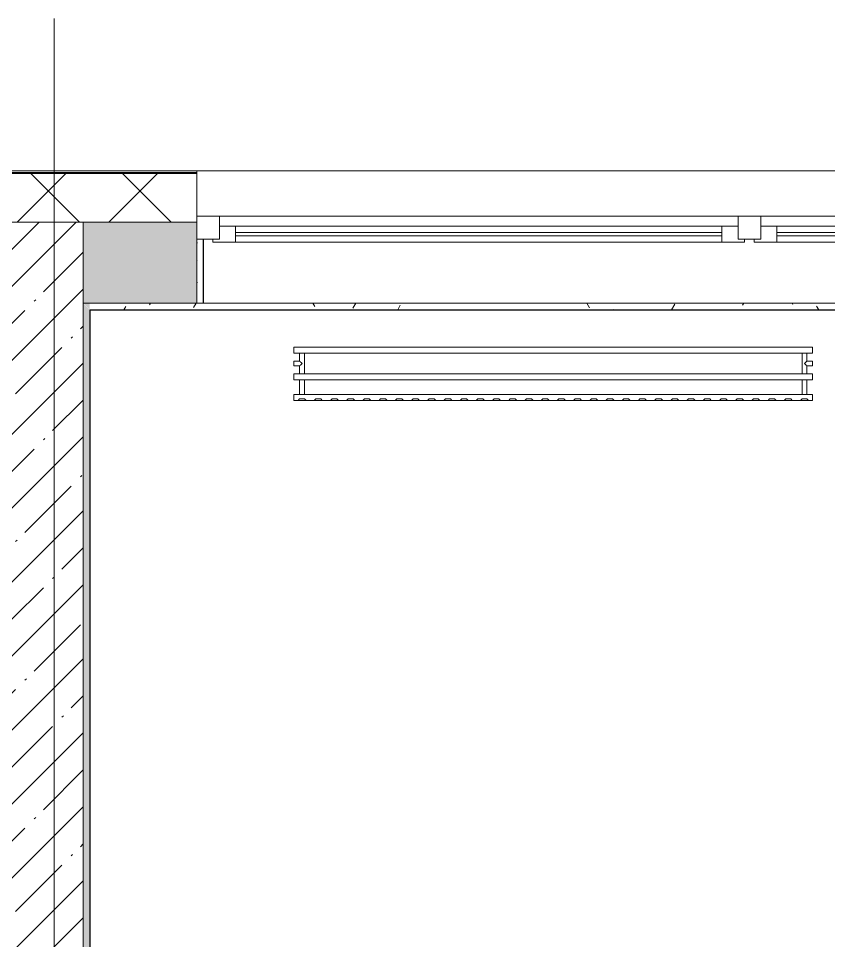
# Model space of a CAD drawing. Header units: millimetres. Extents: x -1113 to 415037, y -3642 to 354837.
# Drawn here: x 389827 to 392327, y 19184 to 22028 of the extents above; entities that cross this region are included whole.
import ezdxf

# ---------------------------------------------------------------- set-up
doc = ezdxf.new("R2010")
doc.units = ezdxf.units.MM
for name, color, linetype, lineweight in [('A-AREA-BNDY', 7, 'Continuous', 5), ('A-FLOR', 7, 'Continuous', 9), ('A-GLAZ', 7, 'Continuous', 9), ('A-GLAZ-1', 7, 'Continuous', 5), ('A-WALL', 7, 'Continuous', 5), ('I-WALL', 7, 'Continuous', 5), ('Оси', 7, 'Continuous', 9)]:
    doc.layers.add(name, color=color, linetype=linetype, lineweight=lineweight)
for name, color, linetype, lineweight, true_color in [('A-WALL-1', 9, 'Continuous', 5, 0x808080), ('A-WALL-FNSH-1', 9, 'Continuous', 5, 0x808080), ('M-EQPM-1', 7, 'Continuous', 9, 0xb2b2b2)]:
    doc.layers.add(name, color=color, linetype=linetype, lineweight=lineweight, true_color=true_color)
pattern_1 = [(45, (289227.4, 1e-08), (-114.04925, 114.04925), []), (45, (289341.45, 1e-08), (-114.04925, 114.04925), [201.612, -40.322, 6.706, -33.617])]
pattern_2 = [(0, (289227.4, 1e-08), (243.84, 60.96), [20.117, -162.763, 20.117, -162.763, -975.36]), (0, (289227.4, 1e-08), (243.84, 60.96), [-365.76, 20.117, -345.643, 20.117, -162.763, -426.72]), (0, (289227.4, 1e-08), (243.84, 60.96), [-914.4, 20.117, -101.803, 20.117, -284.683]), (120, (289318.84, 30.48), (-174.71291, 180.691634), [20.117, -162.763, 20.117, -162.763, -975.36]), (120, (289318.84, 30.48), (-174.71291, 180.691634), [-365.76, 20.117, -345.643, 20.117, -162.763, -426.72]), (120, (289318.84, 30.48), (-174.71291, 180.691634), [-914.4, 20.117, -101.803, 20.117, -284.683]), (240, (289349.32, 152.4), (-69.12709, -241.651634), [20.117, -162.763, 20.117, -162.763, -975.36]), (240, (289349.32, 152.4), (-69.12709, -241.651634), [-365.76, 20.117, -345.643, 20.117, -162.763, -426.72]), (240, (289349.32, 152.4), (-69.12709, -241.651634), [-914.4, 20.117, -101.803, 20.117, -284.683])]

# ---------------------------------------------------------------- blocks, each defined once
blk = doc.blocks.new('120_Окно_СКБ_2Ст_Фрамуга сверху - 120_Окно_СКБ_2Ст_2300х2500_h_ ДОО-V560-Объем проектирования 3 этажа')
at = {"layer": 'A-GLAZ'}
for p, q in [((-1150, -127), (-1150, -57)), ((-1150, -57), (-1080, -57)), ((-1080, -57), (-1080, -127)), ((520, -127), (520, -57)), ((520, -57), (590, -57)), ((590, -57), (590, -127)), ((1080, -127), (1080, -57)), ((1080, -57), (1150, -57)), ((1150, -57), (1150, -127)), ((520, -87), (-1080, -87)), ((-1080, -87), (-1080, -127)), ((-1030, -137), (-1030, -87)), ((470, -137), (470, -87)), ((520, -127), (520, -87)), ((1080, -87), (590, -87)), ((590, -87), (590, -127)), ((640, -137), (640, -87)), ((1030, -137), (1030, -87)), ((1080, -127), (1080, -87)), ((-1080, -127), (-1150, -127)), ((-1080, -127), (-1100, -127)), ((-1100, -127), (-1100, -137)), ((-1100, -137), (540, -137)), ((540, -137), (-1100, -137)), ((590, -127), (520, -127)), ((540, -127), (520, -127)), ((540, -137), (540, -127)), ((590, -127), (570, -127)), ((570, -127), (570, -137)), ((570, -137), (1100, -137)), ((1100, -137), (570, -137)), ((1150, -127), (1080, -127)), ((1100, -127), (1080, -127)), ((1100, -137), (1100, -127))]:
    blk.add_line(p, q, dxfattribs=at)
at = {"layer": 'A-GLAZ-1'}
for p, q in [((1150, -57), (-1150, -57)), ((-1080, -57), (1080, -57)), ((-1030, -107), (470, -107)), ((640, -107), (1030, -107)), ((-1130, -127), (-1100, -127)), ((470, -117), (-1030, -117)), ((540, -127), (570, -127)), ((540, -127), (570, -127)), ((1030, -117), (640, -117)), ((1100, -127), (1150, -127))]:
    blk.add_line(p, q, dxfattribs=at)
blk = doc.blocks.new('radiator_prado_classic_z_tip_30_po exemplyaru - Classic Z Тип 30-300-31137165-Объем проектирования 3 этажа')
at = {"layer": 'M-EQPM-1'}
for p, q in [((0, 228), (0, 210)), ((1600, 228), (0, 228)), ((0, 210), (0, 228)), ((0, 228), (12.5, 228)), ((12.5, 228), (37.5, 228)), ((37.5, 228), (12.5, 228)), ((12.5, 228), (37.5, 228)), ((12.5, 228), (17.5, 223)), ((12.5, 228), (17.5, 223)), ((32.5, 223), (37.5, 228)), ((37.5, 228), (32.5, 223)), ((37.5, 228), (62.5, 228)), ((62.5, 228), (87.5, 228)), ((87.5, 228), (62.5, 228)), ((62.5, 228), (87.5, 228)), ((62.5, 228), (67.5, 223)), ((62.5, 228), (67.5, 223)), ((82.5, 223), (87.5, 228)), ((87.5, 228), (82.5, 223)), ((87.5, 228), (112.5, 228)), ((112.5, 228), (137.5, 228)), ((137.5, 228), (112.5, 228)), ((112.5, 228), (137.5, 228)), ((112.5, 228), (117.5, 223)), ((112.5, 228), (117.5, 223)), ((132.5, 223), (137.5, 228)), ((137.5, 228), (132.5, 223)), ((137.5, 228), (162.5, 228)), ((162.5, 228), (187.5, 228)), ((187.5, 228), (162.5, 228)), ((162.5, 228), (187.5, 228)), ((162.5, 228), (167.5, 223)), ((162.5, 228), (167.5, 223)), ((182.5, 223), (187.5, 228)), ((187.5, 228), (182.5, 223)), ((187.5, 228), (212.5, 228)), ((212.5, 228), (237.5, 228)), ((237.5, 228), (212.5, 228)), ((212.5, 228), (237.5, 228)), ((212.5, 228), (217.5, 223)), ((212.5, 228), (217.5, 223)), ((232.5, 223), (237.5, 228)), ((237.5, 228), (232.5, 223)), ((237.5, 228), (262.5, 228)), ((262.5, 228), (287.5, 228)), ((287.5, 228), (262.5, 228)), ((262.5, 228), (287.5, 228)), ((262.5, 228), (267.5, 223)), ((262.5, 228), (267.5, 223)), ((282.5, 223), (287.5, 228)), ((287.5, 228), (282.5, 223)), ((287.5, 228), (312.5, 228)), ((312.5, 228), (337.5, 228)), ((337.5, 228), (312.5, 228)), ((312.5, 228), (337.5, 228)), ((312.5, 228), (317.5, 223)), ((312.5, 228), (317.5, 223)), ((332.5, 223), (337.5, 228)), ((337.5, 228), (332.5, 223)), ((337.5, 228), (362.5, 228)), ((362.5, 228), (387.5, 228)), ((387.5, 228), (362.5, 228)), ((362.5, 228), (387.5, 228)), ((362.5, 228), (367.5, 223)), ((362.5, 228), (367.5, 223)), ((382.5, 223), (387.5, 228)), ((387.5, 228), (382.5, 223)), ((387.5, 228), (412.5, 228)), ((412.5, 228), (437.5, 228)), ((437.5, 228), (412.5, 228)), ((412.5, 228), (437.5, 228)), ((412.5, 228), (417.5, 223)), ((412.5, 228), (417.5, 223)), ((432.5, 223), (437.5, 228)), ((437.5, 228), (432.5, 223)), ((437.5, 228), (462.5, 228)), ((462.5, 228), (487.5, 228)), ((487.5, 228), (462.5, 228)), ((462.5, 228), (487.5, 228)), ((462.5, 228), (467.5, 223)), ((462.5, 228), (467.5, 223)), ((482.5, 223), (487.5, 228)), ((487.5, 228), (482.5, 223)), ((487.5, 228), (512.5, 228)), ((512.5, 228), (537.5, 228)), ((537.5, 228), (512.5, 228)), ((512.5, 228), (537.5, 228)), ((512.5, 228), (517.5, 223)), ((512.5, 228), (517.5, 223)), ((532.5, 223), (537.5, 228)), ((537.5, 228), (532.5, 223)), ((537.5, 228), (562.5, 228)), ((562.5, 228), (587.5, 228)), ((587.5, 228), (562.5, 228)), ((562.5, 228), (587.5, 228)), ((562.5, 228), (567.5, 223)), ((562.5, 228), (567.5, 223)), ((582.5, 223), (587.5, 228)), ((587.5, 228), (582.5, 223)), ((587.5, 228), (612.5, 228)), ((612.5, 228), (637.5, 228)), ((637.5, 228), (612.5, 228)), ((612.5, 228), (637.5, 228)), ((612.5, 228), (617.5, 223)), ((612.5, 228), (617.5, 223)), ((632.5, 223), (637.5, 228)), ((637.5, 228), (632.5, 223)), ((637.5, 228), (662.5, 228)), ((662.5, 228), (687.5, 228)), ((687.5, 228), (662.5, 228)), ((662.5, 228), (687.5, 228)), ((662.5, 228), (667.5, 223)), ((662.5, 228), (667.5, 223)), ((682.5, 223), (687.5, 228)), ((687.5, 228), (682.5, 223)), ((687.5, 228), (712.5, 228)), ((712.5, 228), (737.5, 228)), ((737.5, 228), (712.5, 228)), ((712.5, 228), (737.5, 228)), ((712.5, 228), (717.5, 223)), ((712.5, 228), (717.5, 223)), ((732.5, 223), (737.5, 228)), ((737.5, 228), (732.5, 223)), ((737.5, 228), (762.5, 228)), ((762.5, 228), (787.5, 228)), ((787.5, 228), (762.5, 228)), ((762.5, 228), (787.5, 228)), ((762.5, 228), (767.5, 223)), ((762.5, 228), (767.5, 223)), ((782.5, 223), (787.5, 228)), ((787.5, 228), (782.5, 223)), ((787.5, 228), (812.5, 228)), ((812.5, 228), (837.5, 228)), ((837.5, 228), (812.5, 228)), ((812.5, 228), (837.5, 228)), ((812.5, 228), (817.5, 223)), ((812.5, 228), (817.5, 223)), ((832.5, 223), (837.5, 228)), ((837.5, 228), (832.5, 223)), ((837.5, 228), (862.5, 228)), ((862.5, 228), (887.5, 228)), ((887.5, 228), (862.5, 228)), ((862.5, 228), (887.5, 228)), ((862.5, 228), (867.5, 223)), ((862.5, 228), (867.5, 223)), ((882.5, 223), (887.5, 228)), ((887.5, 228), (882.5, 223)), ((887.5, 228), (912.5, 228)), ((912.5, 228), (937.5, 228)), ((937.5, 228), (912.5, 228)), ((912.5, 228), (937.5, 228)), ((912.5, 228), (917.5, 223)), ((912.5, 228), (917.5, 223)), ((932.5, 223), (937.5, 228)), ((937.5, 228), (932.5, 223)), ((937.5, 228), (962.5, 228)), ((962.5, 228), (987.5, 228)), ((987.5, 228), (962.5, 228)), ((962.5, 228), (987.5, 228)), ((962.5, 228), (967.5, 223)), ((962.5, 228), (967.5, 223)), ((982.5, 223), (987.5, 228)), ((987.5, 228), (982.5, 223)), ((987.5, 228), (1012.5, 228)), ((1012.5, 228), (1037.5, 228)), ((1037.5, 228), (1012.5, 228)), ((1012.5, 228), (1037.5, 228)), ((1012.5, 228), (1017.5, 223)), ((1012.5, 228), (1017.5, 223)), ((1032.5, 223), (1037.5, 228)), ((1037.5, 228), (1032.5, 223)), ((1037.5, 228), (1062.5, 228)), ((1062.5, 228), (1087.5, 228)), ((1087.5, 228), (1062.5, 228)), ((1062.5, 228), (1087.5, 228)), ((1062.5, 228), (1067.5, 223)), ((1062.5, 228), (1067.5, 223)), ((1082.5, 223), (1087.5, 228)), ((1087.5, 228), (1082.5, 223)), ((1087.5, 228), (1112.5, 228)), ((1112.5, 228), (1137.5, 228)), ((1137.5, 228), (1112.5, 228)), ((1112.5, 228), (1137.5, 228)), ((1112.5, 228), (1117.5, 223)), ((1112.5, 228), (1117.5, 223)), ((1132.5, 223), (1137.5, 228)), ((1137.5, 228), (1132.5, 223)), ((1137.5, 228), (1162.5, 228)), ((1162.5, 228), (1187.5, 228)), ((1187.5, 228), (1162.5, 228)), ((1162.5, 228), (1187.5, 228)), ((1162.5, 228), (1167.5, 223)), ((1162.5, 228), (1167.5, 223)), ((1182.5, 223), (1187.5, 228)), ((1187.5, 228), (1182.5, 223)), ((1187.5, 228), (1212.5, 228)), ((1212.5, 228), (1237.5, 228)), ((1237.5, 228), (1212.5, 228)), ((1212.5, 228), (1237.5, 228)), ((1212.5, 228), (1217.5, 223)), ((1212.5, 228), (1217.5, 223)), ((1232.5, 223), (1237.5, 228)), ((1237.5, 228), (1232.5, 223)), ((1237.5, 228), (1262.5, 228)), ((1262.5, 228), (1287.5, 228)), ((1287.5, 228), (1262.5, 228)), ((1262.5, 228), (1287.5, 228)), ((1262.5, 228), (1267.5, 223)), ((1262.5, 228), (1267.5, 223)), ((1282.5, 223), (1287.5, 228)), ((1287.5, 228), (1282.5, 223)), ((1287.5, 228), (1312.5, 228)), ((1312.5, 228), (1337.5, 228)), ((1337.5, 228), (1312.5, 228)), ((1312.5, 228), (1337.5, 228)), ((1312.5, 228), (1317.5, 223)), ((1312.5, 228), (1317.5, 223)), ((1332.5, 223), (1337.5, 228)), ((1337.5, 228), (1332.5, 223)), ((1337.5, 228), (1362.5, 228)), ((1362.5, 228), (1387.5, 228)), ((1387.5, 228), (1362.5, 228)), ((1362.5, 228), (1387.5, 228)), ((1362.5, 228), (1367.5, 223)), ((1362.5, 228), (1367.5, 223)), ((1382.5, 223), (1387.5, 228)), ((1387.5, 228), (1382.5, 223)), ((1387.5, 228), (1412.5, 228)), ((1412.5, 228), (1437.5, 228)), ((1437.5, 228), (1412.5, 228)), ((1412.5, 228), (1437.5, 228)), ((1412.5, 228), (1417.5, 223)), ((1412.5, 228), (1417.5, 223)), ((1432.5, 223), (1437.5, 228)), ((1437.5, 228), (1432.5, 223)), ((1437.5, 228), (1462.5, 228)), ((1462.5, 228), (1487.5, 228)), ((1487.5, 228), (1462.5, 228)), ((1462.5, 228), (1487.5, 228)), ((1462.5, 228), (1467.5, 223)), ((1462.5, 228), (1467.5, 223)), ((1482.5, 223), (1487.5, 228)), ((1487.5, 228), (1482.5, 223)), ((1487.5, 228), (1512.5, 228)), ((1512.5, 228), (1537.5, 228)), ((1537.5, 228), (1512.5, 228)), ((1512.5, 228), (1537.5, 228)), ((1512.5, 228), (1517.5, 223)), ((1512.5, 228), (1517.5, 223)), ((1532.5, 223), (1537.5, 228)), ((1537.5, 228), (1532.5, 223)), ((1537.5, 228), (1562.5, 228)), ((1562.5, 228), (1587.5, 228)), ((1587.5, 228), (1562.5, 228)), ((1562.5, 228), (1587.5, 228)), ((1562.5, 228), (1567.5, 223)), ((1562.5, 228), (1567.5, 223)), ((1582.5, 223), (1587.5, 228)), ((1587.5, 228), (1582.5, 223)), ((1587.5, 228), (1600, 228)), ((1600, 210), (1600, 228)), ((1600, 228), (1600, 210)), ((0, 210), (1600, 210)), ((17.8, 210), (0, 210)), ((32.5, 223), (17.5, 223)), ((17.5, 223), (32.5, 223)), ((17.5, 210), (17.5, 164)), ((17.5, 210), (17.5, 164)), ((17.8, 210), (17.5, 210)), ((17.5, 210), (17.8, 210)), ((17.8, 210), (17.5, 210)), ((17.5, 210), (32.5, 210)), ((19.7, 210), (17.8, 210)), ((17.8, 210), (18.5, 210)), ((32.2, 210), (17.8, 210)), ((18.5, 210), (19.7, 210)), ((32.2, 210), (19.7, 210)), ((19.7, 210), (21.2, 210)), ((21.2, 210), (23.1, 210)), ((23.1, 210), (32.2, 210)), ((32.5, 210), (32.2, 210)), ((32.2, 210), (32.5, 210)), ((32.5, 210), (32.2, 210)), ((1567.8, 210), (32.2, 210)), ((32.5, 164), (32.5, 210)), ((32.5, 164), (32.5, 210)), ((82.5, 223), (67.5, 223)), ((67.5, 223), (82.5, 223)), ((132.5, 223), (117.5, 223)), ((117.5, 223), (132.5, 223)), ((182.5, 223), (167.5, 223)), ((167.5, 223), (182.5, 223)), ((232.5, 223), (217.5, 223)), ((217.5, 223), (232.5, 223)), ((282.5, 223), (267.5, 223)), ((267.5, 223), (282.5, 223)), ((332.5, 223), (317.5, 223)), ((317.5, 223), (332.5, 223)), ((382.5, 223), (367.5, 223)), ((367.5, 223), (382.5, 223)), ((432.5, 223), (417.5, 223)), ((417.5, 223), (432.5, 223)), ((482.5, 223), (467.5, 223)), ((467.5, 223), (482.5, 223)), ((532.5, 223), (517.5, 223)), ((517.5, 223), (532.5, 223)), ((582.5, 223), (567.5, 223)), ((567.5, 223), (582.5, 223)), ((632.5, 223), (617.5, 223)), ((617.5, 223), (632.5, 223)), ((682.5, 223), (667.5, 223)), ((667.5, 223), (682.5, 223)), ((732.5, 223), (717.5, 223)), ((717.5, 223), (732.5, 223)), ((782.5, 223), (767.5, 223)), ((767.5, 223), (782.5, 223)), ((832.5, 223), (817.5, 223)), ((817.5, 223), (832.5, 223)), ((882.5, 223), (867.5, 223)), ((867.5, 223), (882.5, 223)), ((932.5, 223), (917.5, 223)), ((917.5, 223), (932.5, 223)), ((982.5, 223), (967.5, 223)), ((967.5, 223), (982.5, 223)), ((1032.5, 223), (1017.5, 223)), ((1017.5, 223), (1032.5, 223)), ((1082.5, 223), (1067.5, 223)), ((1067.5, 223), (1082.5, 223)), ((1132.5, 223), (1117.5, 223)), ((1117.5, 223), (1132.5, 223)), ((1182.5, 223), (1167.5, 223)), ((1167.5, 223), (1182.5, 223)), ((1232.5, 223), (1217.5, 223)), ((1217.5, 223), (1232.5, 223)), ((1282.5, 223), (1267.5, 223)), ((1267.5, 223), (1282.5, 223)), ((1332.5, 223), (1317.5, 223)), ((1317.5, 223), (1332.5, 223)), ((1382.5, 223), (1367.5, 223)), ((1367.5, 223), (1382.5, 223)), ((1432.5, 223), (1417.5, 223)), ((1417.5, 223), (1432.5, 223)), ((1482.5, 223), (1467.5, 223)), ((1467.5, 223), (1482.5, 223)), ((1532.5, 223), (1517.5, 223)), ((1517.5, 223), (1532.5, 223)), ((1582.5, 223), (1567.5, 223)), ((1567.5, 223), (1582.5, 223)), ((1567.5, 210), (1567.5, 164)), ((1567.5, 210), (1567.5, 164)), ((1567.8, 210), (1567.5, 210)), ((1567.5, 210), (1582.5, 210)), ((1567.8, 210), (1567.5, 210)), ((1567.5, 210), (1567.8, 210)), ((1578.7, 210), (1567.8, 210)), ((1582.2, 210), (1567.8, 210)), ((1567.8, 210), (1571.2, 210)), ((1571.2, 210), (1576.9, 210)), ((1576.9, 210), (1580.3, 210)), ((1582.2, 210), (1578.7, 210)), ((1580.3, 210), (1582.2, 210)), ((1582.5, 210), (1582.2, 210)), ((1582.5, 210), (1582.2, 210)), ((1582.2, 210), (1582.5, 210)), ((1600, 210), (1582.2, 210)), ((1582.5, 164), (1582.5, 210)), ((1582.5, 164), (1582.5, 210)), ((1600, 164), (0, 164)), ((0, 164), (0, 146)), ((0, 146), (0, 164)), ((0, 164), (17.8, 164)), ((0, 146), (1600, 146)), ((18.5, 146), (0, 146)), ((17.8, 164), (17.5, 164)), ((17.5, 164), (17.8, 164)), ((17.8, 164), (17.5, 164)), ((17.5, 164), (32.5, 164)), ((17.5, 146), (17.5, 121.5)), ((17.5, 146), (17.5, 121.5)), ((17.5, 146), (18.5, 146)), ((18.5, 146), (17.5, 146)), ((17.5, 146), (18.5, 146)), ((32.5, 146), (17.5, 146)), ((18.5, 164), (17.8, 164)), ((17.8, 164), (32.2, 164)), ((21.2, 164), (17.8, 164)), ((23.1, 164), (18.5, 164)), ((18.5, 146), (32.2, 146)), ((19.7, 146), (18.5, 146)), ((18.5, 146), (32.2, 146)), ((23.1, 146), (19.7, 146)), ((25, 164), (21.2, 164)), ((26.9, 164), (23.1, 164)), ((26.9, 146), (23.1, 146)), ((30.3, 164), (25, 164)), ((31.5, 164), (26.9, 164)), ((31.5, 146), (26.9, 146)), ((32.2, 164), (30.3, 164)), ((32.2, 164), (31.5, 164)), ((32.2, 146), (31.5, 146)), ((32.5, 164), (32.2, 164)), ((32.2, 164), (32.5, 164)), ((32.5, 164), (32.2, 164)), ((32.2, 164), (1567.8, 164)), ((32.2, 146), (32.5, 146)), ((32.5, 146), (32.2, 146)), ((32.2, 146), (32.5, 146)), ((1567.8, 146), (32.2, 146)), ((32.5, 82), (32.5, 146)), ((32.5, 82), (32.5, 146)), ((1567.8, 164), (1567.5, 164)), ((1567.5, 164), (1582.5, 164)), ((1567.8, 164), (1567.5, 164)), ((1567.5, 164), (1567.8, 164)), ((1567.5, 146), (1567.5, 82)), ((1567.5, 146), (1567.5, 82)), ((1567.5, 146), (1567.8, 146)), ((1582.5, 146), (1567.5, 146)), ((1567.5, 146), (1567.8, 146)), ((1567.8, 146), (1567.5, 146)), ((1571.2, 164), (1567.8, 164)), ((1582.2, 164), (1567.8, 164)), ((1567.8, 164), (1582.2, 164)), ((1567.8, 146), (1581.5, 146)), ((1567.8, 146), (1581.5, 146)), ((1568.5, 146), (1567.8, 146)), ((1571.2, 146), (1568.5, 146)), ((1582.2, 164), (1571.2, 164)), ((1576.9, 146), (1571.2, 146)), ((1581.5, 146), (1576.9, 146)), ((1581.5, 146), (1582.5, 146)), ((1581.5, 146), (1582.5, 146)), ((1582.5, 146), (1581.5, 146)), ((1600, 146), (1581.5, 146)), ((1582.5, 164), (1582.2, 164)), ((1582.5, 164), (1582.2, 164)), ((1582.2, 164), (1582.5, 164)), ((1582.2, 164), (1600, 164)), ((1582.5, 121.5), (1582.5, 146)), ((1582.5, 121.5), (1582.5, 146)), ((1600, 146), (1600, 164)), ((1600, 164), (1600, 146)), ((17.5, 121.5), (0, 121.5)), ((17.5, 121.5), (0, 121.5)), ((0, 121.5), (0, 120.5)), ((0, 106.5), (0, 121.5)), ((0, 120.5), (0, 107.5)), ((0, 120.5), (0, 119.3)), ((0, 114), (0, 120.5)), ((0, 120.5), (0, 120.5)), ((0, 119.3), (0, 117.8)), ((0, 117.8), (0, 114)), ((0, 114), (0, 110.3)), ((0, 107.5), (0, 114)), ((1600, 121.5), (1582.5, 121.5)), ((1600, 121.5), (1582.5, 121.5)), ((1600, 121.5), (1600, 106.5)), ((1600, 120.5), (1600, 121.5)), ((1600, 121.5), (1600, 120.5)), ((1600, 120.5), (1600, 121.5)), ((1600, 107.5), (1600, 120.5)), ((1600, 120.5), (1600, 107.5)), ((1600, 107.5), (1600, 120.5)), ((0, 110.3), (0, 108.7)), ((0, 108.7), (0, 107.5)), ((0, 107.5), (0, 106.5)), ((0, 107.5), (0, 107.5)), ((0, 106.5), (17.5, 106.5)), ((0, 106.5), (17.5, 106.5)), ((17.5, 106.5), (17.5, 82)), ((17.5, 106.5), (17.5, 82)), ((1582.5, 82), (1582.5, 106.5)), ((1582.5, 106.5), (1600, 106.5)), ((1582.5, 82), (1582.5, 106.5)), ((1582.5, 106.5), (1600, 106.5)), ((1600, 106.5), (1600, 107.5)), ((1600, 107.5), (1600, 106.5)), ((1600, 106.5), (1600, 107.5)), ((1600, 82), (0, 82)), ((0, 82), (0, 64)), ((0, 64), (0, 82)), ((0, 82), (18.5, 82)), ((1600, 64), (0, 64)), ((0, 64), (1600, 64)), ((18.5, 82), (17.5, 82)), ((17.5, 82), (18.5, 82)), ((18.5, 82), (17.5, 82)), ((17.5, 82), (32.5, 82)), ((32.2, 82), (18.5, 82)), ((18.5, 82), (19.7, 82)), ((32.2, 82), (18.5, 82)), ((19.7, 82), (21.2, 82)), ((21.2, 82), (25, 82)), ((25, 82), (28.8, 82)), ((28.8, 82), (32.2, 82)), ((32.5, 82), (32.2, 82)), ((32.2, 82), (32.5, 82)), ((32.5, 82), (32.2, 82)), ((32.2, 82), (1567.8, 82)), ((1567.8, 82), (1567.5, 82)), ((1567.5, 82), (1582.5, 82)), ((1567.8, 82), (1567.5, 82)), ((1567.5, 82), (1567.8, 82)), ((1581.5, 82), (1567.8, 82)), ((1581.5, 82), (1567.8, 82)), ((1567.8, 82), (1568.5, 82)), ((1568.5, 82), (1569.7, 82)), ((1569.7, 82), (1573.1, 82)), ((1573.1, 82), (1576.9, 82)), ((1576.9, 82), (1581.5, 82)), ((1582.5, 82), (1581.5, 82)), ((1582.5, 82), (1581.5, 82)), ((1581.5, 82), (1582.5, 82)), ((1581.5, 82), (1600, 82)), ((1600, 64), (1600, 82)), ((1600, 82), (1600, 64))]:
    blk.add_line(p, q, dxfattribs=at)
for points, knots in [([(18.5, 120.5), (18.4, 120.6), (18.3, 120.7), (18.1, 120.9), (17.9, 121.1), (17.8, 121.2), (17.7, 121.3), (17.5, 121.5), (17.5, 121.5), (17.5, 121.5)], [0.7142857, 0.7142857, 0.7142857, 0.7142857, 0.75, 0.7857143, 0.8214286, 0.8571429, 0.8928571, 0.9285714, 1, 1, 1, 1]), ([(17.5, 121.5), (17.5, 121.5), (17.5, 121.5), (17.7, 121.3), (17.8, 121.2), (17.9, 121.1), (18.1, 120.9), (18.3, 120.7), (18.4, 120.6), (18.5, 120.5)], [0, 0, 0, 0, 0.0714286, 0.1071429, 0.1428571, 0.1785714, 0.2142857, 0.25, 0.2857143, 0.2857143, 0.2857143, 0.2857143]), ([(17.5, 121.5), (17.5, 121.5), (17.5, 121.5), (17.7, 121.3), (17.8, 121.2), (17.9, 121.1), (18.1, 120.9), (18.3, 120.7), (18.4, 120.6), (18.5, 120.5)], [0, 0, 0, 0, 0.0714286, 0.1071429, 0.1428571, 0.1785714, 0.2142857, 0.25, 0.2857143, 0.2857143, 0.2857143, 0.2857143]), ([(25, 114), (24.5, 114.5), (23.6, 115.4), (22.4, 116.6), (21.6, 117.4), (21.1, 117.9), (20.8, 118.2), (20.5, 118.5), (20.2, 118.8), (19.8, 119.1), (19.6, 119.4), (19.3, 119.7), (19, 120), (18.7, 120.3), (18.5, 120.5), (18.3, 120.7), (18.1, 120.9), (17.9, 121.1), (17.8, 121.2), (17.7, 121.3), (17.5, 121.5), (17.5, 121.5), (17.5, 121.5)], [0, 0, 0, 0, 0.142857, 0.285714, 0.357143, 0.392857, 0.428571, 0.464286, 0.5, 0.535714, 0.571429, 0.607143, 0.642857, 0.678571, 0.714286, 0.75, 0.785714, 0.821429, 0.857143, 0.892857, 0.928571, 1, 1, 1, 1]), ([(17.5, 106.5), (17.5, 106.5), (17.5, 106.5), (17.7, 106.7), (17.8, 106.8), (17.9, 106.9), (18.1, 107.1), (18.3, 107.3), (18.5, 107.5), (18.7, 107.7), (19, 108), (19.3, 108.3), (19.6, 108.6), (19.8, 108.9), (20.3, 109.3), (20.7, 109.7), (21.1, 110.1), (21.6, 110.6), (22.4, 111.4), (23.6, 112.6), (24.5, 113.5), (25, 114)], [0, 0, 0, 0, 0.071429, 0.107143, 0.142857, 0.178571, 0.214286, 0.25, 0.285714, 0.321429, 0.357143, 0.392857, 0.428571, 0.464286, 0.5, 0.571429, 0.607143, 0.642857, 0.714286, 0.857143, 1, 1, 1, 1]), ([(22.1, 116.9), (21.9, 117.1), (21.6, 117.4), (21.1, 117.9), (20.8, 118.2), (20.5, 118.5), (20.2, 118.8), (19.9, 119.2), (19.7, 119.3), (19.6, 119.4)], [0.2857143, 0.2857143, 0.2857143, 0.2857143, 0.3571429, 0.3928571, 0.4285714, 0.4642857, 0.5, 0.5357143, 0.5714286, 0.5714286, 0.5714286, 0.5714286]), ([(19.6, 119.4), (19.7, 119.3), (19.9, 119.2), (20.3, 118.7), (20.6, 118.4), (20.8, 118.2)], [0.4285714, 0.4285714, 0.4285714, 0.4285714, 0.4642857, 0.5, 0.5714286, 0.5714286, 0.5714286, 0.5714286]), ([(19.6, 119.4), (19.7, 119.3), (19.8, 119.1), (20.3, 118.7), (20.7, 118.3), (21.1, 117.9), (21.6, 117.4), (21.9, 117.1), (22.1, 116.9)], [0.4285714, 0.4285714, 0.4285714, 0.4285714, 0.4642857, 0.5, 0.5714286, 0.6071429, 0.6428571, 0.7142857, 0.7142857, 0.7142857, 0.7142857]), ([(20.8, 118.2), (20.9, 118.1), (21.1, 117.9), (21.6, 117.4), (21.9, 117.1), (22.1, 116.9)], [0.5714286, 0.5714286, 0.5714286, 0.5714286, 0.6071429, 0.6428571, 0.7142857, 0.7142857, 0.7142857, 0.7142857]), ([(1575, 114), (1575.5, 114.5), (1576.4, 115.4), (1577.6, 116.6), (1578.4, 117.4), (1578.9, 117.9), (1579.2, 118.2), (1579.5, 118.5), (1579.8, 118.8), (1580.1, 119.2), (1580.4, 119.4), (1580.7, 119.7), (1581, 120), (1581.3, 120.3), (1581.5, 120.5), (1581.7, 120.7), (1581.9, 120.9), (1582.1, 121.1), (1582.2, 121.2), (1582.3, 121.3), (1582.5, 121.5), (1582.5, 121.5), (1582.5, 121.5)], [0, 0, 0, 0, 0.142857, 0.285714, 0.357143, 0.392857, 0.428571, 0.464286, 0.5, 0.535714, 0.571429, 0.607143, 0.642857, 0.678571, 0.714286, 0.75, 0.785714, 0.821429, 0.857143, 0.892857, 0.928571, 1, 1, 1, 1]), ([(1582.5, 106.5), (1582.5, 106.5), (1582.5, 106.5), (1582.3, 106.7), (1582.2, 106.8), (1582.1, 106.9), (1581.9, 107.1), (1581.7, 107.3), (1581.5, 107.5), (1581.3, 107.7), (1581, 108), (1580.7, 108.3), (1580.4, 108.6), (1580.1, 108.8), (1579.7, 109.3), (1579.3, 109.7), (1578.9, 110.1), (1578.4, 110.6), (1577.6, 111.4), (1576.4, 112.6), (1575.5, 113.5), (1575, 114)], [0, 0, 0, 0, 0.071429, 0.107143, 0.142857, 0.178571, 0.214286, 0.25, 0.285714, 0.321429, 0.357143, 0.392857, 0.428571, 0.464286, 0.5, 0.571429, 0.607143, 0.642857, 0.714286, 0.857143, 1, 1, 1, 1]), ([(1580.4, 119.4), (1580.3, 119.3), (1580.1, 119.2), (1579.7, 118.7), (1579.3, 118.3), (1578.9, 117.9), (1578.4, 117.4), (1578.1, 117.1), (1577.9, 116.9)], [0.4285714, 0.4285714, 0.4285714, 0.4285714, 0.4642857, 0.5, 0.5714286, 0.6071429, 0.6428571, 0.7142857, 0.7142857, 0.7142857, 0.7142857]), ([(1580.4, 119.4), (1580.3, 119.3), (1580.1, 119.2), (1579.7, 118.7), (1579.3, 118.3), (1578.9, 117.9), (1578.4, 117.4), (1578.1, 117.1), (1577.9, 116.9)], [0.4285714, 0.4285714, 0.4285714, 0.4285714, 0.4642857, 0.5, 0.5714286, 0.6071429, 0.6428571, 0.7142857, 0.7142857, 0.7142857, 0.7142857]), ([(1577.9, 116.9), (1578.1, 117.1), (1578.4, 117.4), (1578.9, 117.9), (1579.2, 118.2), (1579.5, 118.5), (1579.8, 118.8), (1580.1, 119.2), (1580.3, 119.3), (1580.4, 119.4)], [0.2857143, 0.2857143, 0.2857143, 0.2857143, 0.3571429, 0.3928571, 0.4285714, 0.4642857, 0.5, 0.5357143, 0.5714286, 0.5714286, 0.5714286, 0.5714286]), ([(1582.5, 121.5), (1582.5, 121.5), (1582.5, 121.5), (1582.3, 121.3), (1582.2, 121.2), (1582.1, 121.1), (1581.9, 120.9), (1581.7, 120.7), (1581.6, 120.6), (1581.5, 120.5)], [0, 0, 0, 0, 0.0714286, 0.1071429, 0.1428571, 0.1785714, 0.2142857, 0.25, 0.2857143, 0.2857143, 0.2857143, 0.2857143]), ([(1582.5, 121.5), (1582.5, 121.5), (1582.5, 121.5), (1582.3, 121.3), (1582.2, 121.2), (1582.1, 121.1), (1581.9, 120.9), (1581.7, 120.7), (1581.6, 120.6), (1581.5, 120.5)], [0, 0, 0, 0, 0.0714286, 0.1071429, 0.1428571, 0.1785714, 0.2142857, 0.25, 0.2857143, 0.2857143, 0.2857143, 0.2857143]), ([(1581.5, 120.5), (1581.6, 120.6), (1581.7, 120.7), (1581.9, 120.9), (1582.1, 121.1), (1582.2, 121.2), (1582.3, 121.3), (1582.5, 121.5), (1582.5, 121.5), (1582.5, 121.5)], [0.7142857, 0.7142857, 0.7142857, 0.7142857, 0.75, 0.7857143, 0.8214286, 0.8571429, 0.8928571, 0.9285714, 1, 1, 1, 1]), ([(17.5, 106.5), (17.5, 106.5), (17.5, 106.5), (17.7, 106.7), (17.8, 106.8), (17.9, 106.9), (18.1, 107.1), (18.3, 107.3), (18.4, 107.4), (18.5, 107.5)], [0, 0, 0, 0, 0.0714286, 0.1071429, 0.1428571, 0.1785714, 0.2142857, 0.25, 0.2857143, 0.2857143, 0.2857143, 0.2857143]), ([(18.5, 107.5), (18.4, 107.4), (18.3, 107.3), (18.1, 107.1), (17.9, 106.9), (17.8, 106.8), (17.7, 106.7), (17.5, 106.5), (17.5, 106.5), (17.5, 106.5)], [0.7142857, 0.7142857, 0.7142857, 0.7142857, 0.75, 0.7857143, 0.8214286, 0.8571429, 0.8928571, 0.9285714, 1, 1, 1, 1]), ([(18.5, 107.5), (18.4, 107.4), (18.3, 107.3), (18.1, 107.1), (17.9, 106.9), (17.8, 106.8), (17.7, 106.7), (17.5, 106.5), (17.5, 106.5), (17.5, 106.5)], [0.7142857, 0.7142857, 0.7142857, 0.7142857, 0.75, 0.7857143, 0.8214286, 0.8571429, 0.8928571, 0.9285714, 1, 1, 1, 1]), ([(19.6, 108.6), (19.7, 108.7), (19.9, 108.8), (20.3, 109.3), (20.7, 109.7), (21.1, 110.1), (21.6, 110.6), (21.9, 110.9), (22.1, 111.1)], [0.4285714, 0.4285714, 0.4285714, 0.4285714, 0.4642857, 0.5, 0.5714286, 0.6071429, 0.6428571, 0.7142857, 0.7142857, 0.7142857, 0.7142857]), ([(22.1, 111.1), (21.9, 110.9), (21.6, 110.6), (21.1, 110.1), (20.8, 109.8), (20.5, 109.5), (20.2, 109.2), (19.8, 108.9), (19.7, 108.7), (19.6, 108.6)], [0.2857143, 0.2857143, 0.2857143, 0.2857143, 0.3571429, 0.3928571, 0.4285714, 0.4642857, 0.5, 0.5357143, 0.5714286, 0.5714286, 0.5714286, 0.5714286]), ([(22.1, 111.1), (21.9, 110.9), (21.6, 110.6), (21.1, 110.1), (20.9, 109.9), (20.8, 109.8)], [0.2857143, 0.2857143, 0.2857143, 0.2857143, 0.3571429, 0.3928571, 0.4285714, 0.4285714, 0.4285714, 0.4285714]), ([(1577.9, 111.1), (1578.1, 110.9), (1578.4, 110.6), (1578.9, 110.1), (1579.2, 109.8), (1579.5, 109.5), (1579.8, 109.2), (1580.1, 108.8), (1580.3, 108.7), (1580.4, 108.6)], [0.2857143, 0.2857143, 0.2857143, 0.2857143, 0.3571429, 0.3928571, 0.4285714, 0.4642857, 0.5, 0.5357143, 0.5714286, 0.5714286, 0.5714286, 0.5714286]), ([(1577.9, 111.1), (1578.1, 110.9), (1578.4, 110.6), (1578.9, 110.1), (1579.1, 109.9), (1579.2, 109.8)], [0.2857143, 0.2857143, 0.2857143, 0.2857143, 0.3571429, 0.3928571, 0.4285714, 0.4285714, 0.4285714, 0.4285714]), ([(1580.4, 108.6), (1580.3, 108.7), (1580.1, 108.8), (1579.7, 109.3), (1579.3, 109.7), (1578.9, 110.1), (1578.4, 110.6), (1578.1, 110.9), (1577.9, 111.1)], [0.4285714, 0.4285714, 0.4285714, 0.4285714, 0.4642857, 0.5, 0.5714286, 0.6071429, 0.6428571, 0.7142857, 0.7142857, 0.7142857, 0.7142857]), ([(1581.5, 107.5), (1581.6, 107.4), (1581.7, 107.3), (1581.9, 107.1), (1582.1, 106.9), (1582.2, 106.8), (1582.3, 106.7), (1582.5, 106.5), (1582.5, 106.5), (1582.5, 106.5)], [0.7142857, 0.7142857, 0.7142857, 0.7142857, 0.75, 0.7857143, 0.8214286, 0.8571429, 0.8928571, 0.9285714, 1, 1, 1, 1]), ([(1581.5, 107.5), (1581.6, 107.4), (1581.7, 107.3), (1581.9, 107.1), (1582.1, 106.9), (1582.2, 106.8), (1582.3, 106.7), (1582.5, 106.5), (1582.5, 106.5), (1582.5, 106.5)], [0.7142857, 0.7142857, 0.7142857, 0.7142857, 0.75, 0.7857143, 0.8214286, 0.8571429, 0.8928571, 0.9285714, 1, 1, 1, 1]), ([(1582.5, 106.5), (1582.5, 106.5), (1582.5, 106.5), (1582.3, 106.7), (1582.2, 106.8), (1582.1, 106.9), (1581.9, 107.1), (1581.7, 107.3), (1581.6, 107.4), (1581.5, 107.5)], [0, 0, 0, 0, 0.0714286, 0.1071429, 0.1428571, 0.1785714, 0.2142857, 0.25, 0.2857143, 0.2857143, 0.2857143, 0.2857143])]:
    blk.add_open_spline(points, degree=3, knots=knots, dxfattribs=at)
for points in [[(19.6, 119.4), (19.5, 119.5), (19.3, 119.7), (19, 120), (18.7, 120.3), (18.6, 120.4), (18.5, 120.5)], [(18.5, 120.5), (18.6, 120.4), (18.7, 120.3), (19, 120), (19.3, 119.7), (19.5, 119.5), (19.6, 119.4)], [(18.5, 120.5), (18.6, 120.4), (18.7, 120.3), (19, 120), (19.3, 119.7), (19.5, 119.5), (19.6, 119.4)], [(25, 114), (24.5, 114.5), (23.6, 115.4), (22.6, 116.4), (22.1, 116.9)], [(22.1, 116.9), (22.6, 116.4), (23.6, 115.4), (24.5, 114.5), (25, 114)], [(22.1, 116.9), (22.6, 116.4), (23.6, 115.4), (24.5, 114.5), (25, 114)], [(25, 114), (24.5, 113.5), (23.6, 112.6), (22.6, 111.6), (22.1, 111.1)], [(25, 114), (24.5, 113.5), (23.6, 112.6), (22.6, 111.6), (22.1, 111.1)], [(23.6, 112.6), (24, 113), (24.5, 113.5), (25, 114)], [(1577.9, 116.9), (1577.4, 116.4), (1576.4, 115.4), (1575.5, 114.5), (1575, 114)], [(1577.9, 116.9), (1577.4, 116.4), (1576.4, 115.4), (1575.5, 114.5), (1575, 114)], [(1575, 114), (1575.5, 114.5), (1576.4, 115.4), (1577.4, 116.4), (1577.9, 116.9)], [(1575, 114), (1575.5, 113.5), (1576.4, 112.6), (1577.4, 111.6), (1577.9, 111.1)], [(1575, 114), (1575.5, 113.5), (1576.4, 112.6), (1577.4, 111.6), (1577.9, 111.1)], [(1577.9, 111.1), (1577.4, 111.6), (1576.4, 112.6), (1575.5, 113.5), (1575, 114)], [(1581.5, 120.5), (1581.4, 120.4), (1581.3, 120.3), (1581, 120), (1580.7, 119.7), (1580.5, 119.5), (1580.4, 119.4)], [(1581.5, 120.5), (1581.4, 120.4), (1581.3, 120.3), (1581, 120), (1580.7, 119.7), (1580.5, 119.5), (1580.4, 119.4)], [(1580.4, 119.4), (1580.5, 119.5), (1580.7, 119.7), (1581, 120), (1581.3, 120.3), (1581.4, 120.4), (1581.5, 120.5)], [(18.5, 107.5), (18.6, 107.6), (18.7, 107.7), (19, 108), (19.3, 108.3), (19.5, 108.5), (19.6, 108.6)], [(19.6, 108.6), (19.5, 108.5), (19.3, 108.3), (19, 108), (18.7, 107.7), (18.6, 107.6), (18.5, 107.5)], [(19.6, 108.6), (19.5, 108.5), (19.3, 108.3), (19, 108), (18.7, 107.7), (18.6, 107.6), (18.5, 107.5)], [(20.8, 109.8), (20.7, 109.7), (20.5, 109.5), (20.2, 109.2), (19.9, 108.8), (19.7, 108.7), (19.6, 108.6)], [(22.1, 111.1), (22.6, 111.6), (23.1, 112.1), (23.6, 112.6)], [(1579.2, 109.8), (1579.3, 109.7), (1579.5, 109.5), (1579.8, 109.2), (1580.1, 108.8), (1580.3, 108.7), (1580.4, 108.6)], [(1580.4, 108.6), (1580.5, 108.5), (1580.7, 108.3), (1581, 108), (1581.3, 107.7), (1581.4, 107.6), (1581.5, 107.5)], [(1580.4, 108.6), (1580.5, 108.5), (1580.7, 108.3), (1581, 108), (1581.3, 107.7), (1581.4, 107.6), (1581.5, 107.5)], [(1581.5, 107.5), (1581.4, 107.6), (1581.3, 107.7), (1581, 108), (1580.7, 108.3), (1580.5, 108.5), (1580.4, 108.6)]]:
    blk.add_open_spline(points, degree=3, dxfattribs=at)

msp = doc.modelspace()

# ---------------------------------------------------------------- hatches: boundary and pattern name
at = {"layer": 'A-WALL'}
h = msp.add_hatch(dxfattribs=at)
h.set_pattern_fill('FP_24', color=256, style=0, pattern_type=2)
h.set_pattern_definition([(45, (289227.4, 1e-08), (-141.42136, 141.42136), []), (135, (289227.4, 1e-08), (-141.42136, -141.42136), [])])
h.paths.add_polyline_path([(397635.3, 21400), (398277.9, 21400), (398277.9, 21550), (396977.9, 21550), (396977.9, 21400)])
h.paths.add_polyline_path([(393877.6, 21400), (393877.6, 21550), (392677.4, 21550), (392677.4, 21400), (393284.2, 21400)])
h.paths.add_polyline_path([(395277.4, 21400), (396077.9, 21400), (396077.9, 21550), (394777.6, 21550), (394777.6, 21400)])
h.paths.add_polyline_path([(389887.4, 21400), (390377.4, 21400), (390377.4, 21550), (385837.4, 21550), (385837.4, 21400), (389807.4, 21400)])
h.paths.add_polyline_path([(399177.9, 21400), (400477.4, 21400), (400477.4, 21550), (399177.9, 21550)])
h.paths.add_polyline_path([(382537.4, 21400), (382537.4, 21550), (382517.4, 21550), (382517.4, 21400)])
h.paths.add_polyline_path([(414057.4, 21400), (414457.4, 21400), (414457.4, 21550), (409377.6, 21550), (409377.6, 21400), (412864.2, 21400)])
h.paths.add_polyline_path([(406227.9, 21400), (406227.9, 21550), (405357.9, 21550), (405357.9, 21400)])
h.paths.add_polyline_path([(402777.4, 21400), (403927.9, 21400), (403927.9, 21550), (402777.4, 21550)])
h.paths.add_polyline_path([(407127.9, 21400), (408477.6, 21400), (408477.6, 21550), (407127.9, 21550)])
at = {"layer": 'I-WALL'}
h = msp.add_hatch(dxfattribs=at)
h.set_pattern_fill('FP_1', color=256, style=0, pattern_type=2)
h.set_pattern_definition(pattern_1)
h.paths.add_polyline_path([(390027.4, 17530), (390027.4, 21400), (389807.4, 21400), (389807.4, 17530), (389887.4, 17530)])
h = msp.add_hatch(dxfattribs=at)
h.set_pattern_fill('FP_1', color=256, style=0, pattern_type=2)
h.set_pattern_definition(pattern_1)
h.paths.add_polyline_path([(400477.4, 21150), (400477.4, 21400), (400277.4, 21400), (400277.4, 21150), (400354.8, 21150)])
h.paths.add_polyline_path([(410077.4, 21150), (410267.4, 21150), (410267.4, 21400), (410077.4, 21400), (410077.4, 21203.4)])
h.paths.add_polyline_path([(397091.4, 21150), (398277.9, 21150), (398277.9, 21400), (396977.9, 21400), (396977.9, 21150)])
h.paths.add_polyline_path([(402777.4, 21150), (403927.9, 21150), (403927.9, 21400), (402777.4, 21400), (402777.4, 21336.3)])
h.paths.add_polyline_path([(408477.6, 21150), (408477.6, 21400), (407127.9, 21400), (407127.9, 21150), (407425.3, 21150)])
h.paths.add_polyline_path([(399177.9, 21150), (399577.4, 21151.7), (399577.4, 21400), (399177.9, 21400), (399177.9, 21336.3)])
h.paths.add_polyline_path([(406227.9, 21150), (406227.9, 21400), (405357.9, 21400), (405357.9, 21150)])
h.paths.add_polyline_path([(393877.6, 21150), (393877.6, 21400), (392677.4, 21400), (392677.4, 21150), (393828.1, 21150)])
h.paths.add_polyline_path([(395277.4, 21150), (396077.9, 21150), (396077.9, 21400), (395277.4, 21400), (395277.4, 21336.3)])
h.paths.add_polyline_path([(390377.4, 21150), (390377.4, 21400), (390027.4, 21400), (390027.4, 21150), (390347.4, 21150)])
h = msp.add_hatch(dxfattribs=at)
h.set_pattern_fill('FP_191', color=256, style=0, pattern_type=2)
h.set_pattern_definition(pattern_2)
h.paths.add_polyline_path([(390397.4, 21150), (390397.4, 21348), (390377.4, 21348), (390377.4, 21150)])
h = msp.add_hatch(dxfattribs=at)
h.set_pattern_fill('FP_191', color=256, style=0, pattern_type=2)
h.set_pattern_definition(pattern_2)
h.paths.add_polyline_path([(390027.4, 13900), (390047.4, 13900), (390046.4, 21130), (390027.4, 21150), (390027.4, 13920)])
h.paths.add_polyline_path([(390047.4, 21130), (390047.4, 21150), (390027.4, 21150), (390036, 21141.4)])
h = msp.add_hatch(dxfattribs=at)
h.set_pattern_fill('FP_191', color=256, style=0, pattern_type=2)
h.set_pattern_definition(pattern_2)
h.paths.add_polyline_path([(394756.4, 21130), (394756.4, 21150), (390047.4, 21150), (390047.4, 21130), (394643.9, 21130)])

# ---------------------------------------------------------------- linework, layer by layer
at = {"layer": 'A-AREA-BNDY', "flags": 128}
msp.add_lwpolyline([(390348.4, 13621), (394756.4, 13621), (394756.4, 13921), (395298.4, 13921), (395298.4, 13621), (399076.4, 13621), (399076.4, 14158), (400049.4, 14158), (400049.4, 15050), (400056.4, 15050), (400056.4, 20879), (399556.4, 20879), (399556.4, 21129), (395298.4, 21129), (395298.4, 20879), (394756.4, 20879), (394756.4, 21129), (390048.4, 21129), (390048.4, 18180.8), (390055.9, 18180.8), (390055.9, 16380.8), (390048.4, 16380.8), (390048.4, 13921), (390348.4, 13921)], close=True, dxfattribs=at)
at = {"layer": 'A-FLOR'}
for p, q in [((390047.4, 21130), (394756.4, 21130)), ((390047.4, 13920), (390047.4, 21129))]:
    msp.add_line(p, q, dxfattribs=at)
at = {"layer": 'A-WALL'}
for p, q in [((390377.4, 21558), (392677.4, 21558)), ((390377.4, 21553), (385837.4, 21553)), ((390377.4, 21550), (385837.4, 21550)), ((385837.4, 21400), (390377.4, 21400)), ((390047.4, 21129), (390047.4, 21130))]:
    msp.add_line(p, q, dxfattribs=at)
at = {"layer": 'A-WALL-1'}
for p, q in [((390377.4, 21550), (390377.4, 21150)), ((390027.4, 13900), (390027.4, 21400)), ((390397.4, 21348), (390377.4, 21348)), ((390397.4, 21150), (390397.4, 21348)), ((394777.4, 21150), (390027.4, 21150)), ((390377.4, 21150), (390397.4, 21150))]:
    msp.add_line(p, q, dxfattribs=at)
at = {"layer": 'A-WALL-FNSH-1'}
for p, q in [((390377.4, 21558), (385837.4, 21558)), ((390377.4, 21550), (390377.4, 21558)), ((390398.4, 21348), (390397.4, 21348)), ((390398.4, 21150), (390398.4, 21348)), ((390397.4, 21150), (390398.4, 21150)), ((390048.4, 21129), (390377.4, 21129)), ((390048.4, 18180.8), (390048.4, 21129)), ((390377.4, 21129), (390377.4, 21130))]:
    msp.add_line(p, q, dxfattribs=at)
at = {"layer": 'I-WALL'}
msp.add_line((392677.4, 21129), (390377.4, 21129), dxfattribs=at)
at = {"layer": 'Оси'}
msp.add_lwpolyline([(389937.4, -1906.3), (389937.4, 3093.7), (389937.4, 17028.3), (389937.4, 22028.3)], dxfattribs=at)

# ---------------------------------------------------------------- block references
at = {"layer": 'A-GLAZ', "color": 3}
msp.add_blockref('120_Окно_СКБ_2Ст_Фрамуга сверху - 120_Окно_СКБ_2Ст_2300х2500_h_ ДОО-V560-Объем проектирования 3 этажа', (391527.4, 21475), dxfattribs=at)
at = {"layer": 'M-EQPM-1', "rotation": 180}
msp.add_blockref('radiator_prado_classic_z_tip_30_po exemplyaru - Classic Z Тип 30-300-31137165-Объем проектирования 3 этажа', (392277.4, 21078), dxfattribs=at)

doc.saveas('drawing.dxf')
